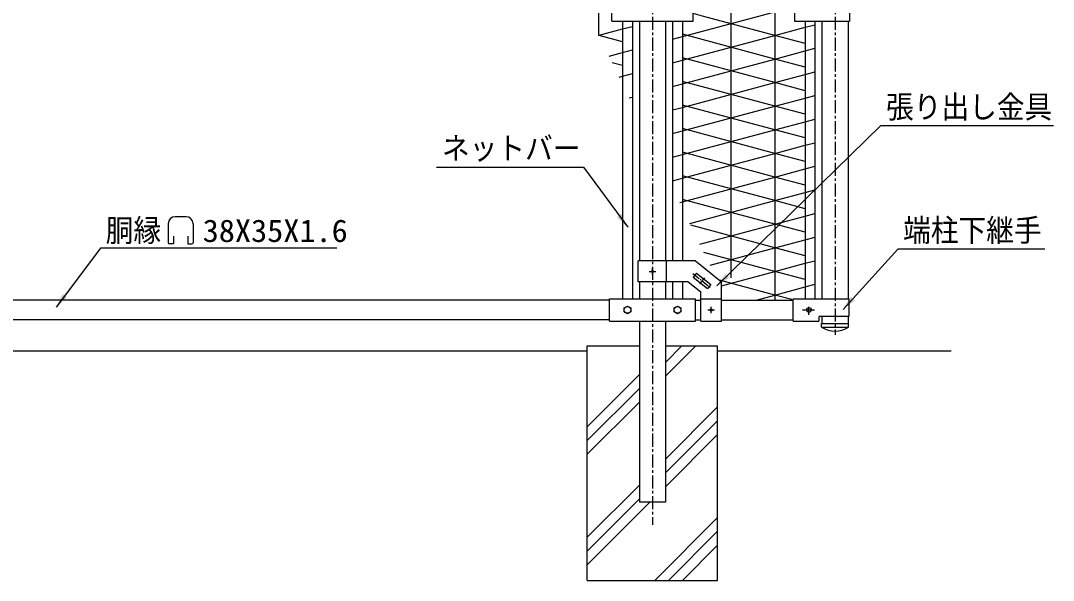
# Model space of a CAD drawing. Units: millimetres, scale not verified. Extents: x -5011 to 5012, y -3543 to 3544.
# Drawn here: x -823 to 1156, y -280 to 794 of the extents above; entities that cross this region are included whole.
import ezdxf
from ezdxf.enums import TextEntityAlignment as Align

# ---------------------------------------------------------------- set-up
doc = ezdxf.new("R2010")
doc.units = ezdxf.units.MM
doc.header["$LTSCALE"] = 20
doc.linetypes.add('USER1', pattern=[1.125, 0.75, -0.125, 0.125, -0.125])
doc.linetypes.add('USER2', pattern=[2, 1.25, -0.25, 0.25, -0.25])
for name, color, linetype, lineweight in [('0-0_5寸法', 1, 'Continuous', 25), ('0-3_8部品', 7, 'Continuous', 25), ('0-6_1部材', 7, 'Continuous', 25), ('0-7_中心線', 1, 'USER2', 25), ('0-8_4基礎', 7, 'Continuous', 25), ('0-C_AMI-HATCH', 2, 'Continuous', 25), ('0-D_2網', 2, 'Continuous', 25), ('0-E_HATCH', 4, 'Continuous', 25)]:
    doc.layers.add(name, color=color, linetype=linetype, lineweight=lineweight)
doc.styles.add('ＭＳ ゴシック', font='')
doc.styles.get('ＭＳ ゴシック').set_extended_font_data('MS Gothic')

msp = doc.modelspace()

# ---------------------------------------------------------------- linework, layer by layer
at = {"layer": '0-0_5寸法', "color": 3}
for p, q in [((-506.38, 417.62), (-527.08, 417.62)), ((-540.58, 404.12), (-540.58, 367.67)), ((-492.88, 404.12), (-492.88, 367.67)), ((-530.38, 380.27), (-530.38, 365.42)), ((-503.08, 380.27), (-503.08, 365.42)), ((-530.38, 365.42), (-538.33, 365.42)), ((-503.08, 365.42), (-495.13, 365.42))]:
    msp.add_line(p, q, dxfattribs=at)
at = {"layer": '0-0_5寸法'}
msp.add_line((675.43, 238.63), (698.2, 238.63), dxfattribs=at)
for points in [[(1156.38, 591.81), (824.74, 591.81), (511.53, 284.62)], [(-26.09, 512.52), (255.95, 512.52), (340.61, 397.23)], [(-217.16, 356.92), (-670.28, 356.92), (-755.59, 243.82)], [(1139.98, 355.2), (857.94, 355.2), (753.14, 239.79)]]:
    msp.add_lwpolyline(points, dxfattribs=at)
at = {"layer": '0-0_5寸法', "color": 3}
for centre, radius, start, end in [((-527.08, 404.12), 13.5, 90, 180), ((-506.38, 404.12), 13.5, 0, 90), ((-538.33, 367.67), 2.25, 180, 270), ((-495.13, 367.67), 2.25, 270, 0)]:
    msp.add_arc(centre, radius, start, end, dxfattribs=at)
at = {"layer": '0-0_5寸法'}
for points in [[(341.79, 395.62), (319.83, 416.72), (328.23, 422.88)], [(510.11, 283.22), (527.88, 307.95), (535.17, 300.51)], [(-756.79, 242.22), (-742.89, 269.31), (-734.57, 263.04)], [(751.79, 238.31), (768.1, 264.02), (775.82, 257.01)]]:
    msp.add_solid(points, dxfattribs=at)
at = {"layer": '0-3_8部品'}
for p, q in [((309.85, 792.63), (309.85, 812.63)), ((465.84, 792.63), (465.84, 812.63)), ((659.85, 812.63), (659.85, 792.63)), ((765.34, 812.63), (765.34, 792.63)), ((309.85, 792.63), (465.84, 792.63)), ((659.85, 792.63), (765.34, 792.63)), ((360.21, 292.63), (360.21, 332.63)), ((470.33, 332.63), (360.21, 332.63)), ((414.81, 292.63), (414.81, 332.63)), ((470.33, 332.63), (520.33, 292.63)), ((472.3, 309.47), (466.06, 301.66)), ((466.06, 301.66), (493.39, 279.8)), ((472.3, 309.47), (499.63, 287.6)), ((456.3, 292.63), (360.21, 292.63)), ((456.3, 292.63), (480.34, 273.4)), ((499.63, 287.6), (493.39, 279.8)), ((520.34, 217.13), (520.33, 292.63)), ((305.34, 260.13), (470.34, 260.13)), ((305.34, 217.13), (305.34, 260.13)), ((470.34, 217.13), (470.34, 260.13)), ((480.34, 217.13), (480.34, 273.4)), ((480.34, 260.13), (520.34, 260.13)), ((657.84, 259.88), (764.34, 259.88)), ((657.84, 217.38), (657.84, 259.88)), ((764.84, 226.38), (764.84, 259.88)), ((333.35, 242.38), (339.85, 246.14)), ((333.35, 234.88), (333.35, 242.38)), ((339.85, 246.14), (346.35, 242.38)), ((346.35, 242.38), (346.35, 234.88)), ((429.34, 234.88), (429.34, 242.38)), ((442.34, 242.38), (442.34, 234.88)), ((339.85, 231.13), (333.35, 234.88)), ((346.35, 234.88), (339.85, 231.13)), ((435.84, 231.13), (429.34, 234.88)), ((442.34, 234.88), (435.84, 231.13)), ((706.84, 224.38), (706.84, 217.38)), ((708.84, 226.38), (764.84, 226.38)), ((305.34, 217.13), (470.34, 217.13)), ((480.34, 217.13), (520.34, 217.13)), ((657.84, 217.38), (706.84, 217.38))]:
    msp.add_line(p, q, dxfattribs=at)
at = {"layer": '0-3_8部品', "color": 1, "linetype": 'USER2'}
for p, q in [((387.84, 306.4), (387.84, 318.71)), ((381.43, 312.63), (394.13, 312.63)), ((493.93, 238.63), (506.63, 238.63)), ((500.34, 232.4), (500.34, 244.71))]:
    msp.add_line(p, q, dxfattribs=at)
at = {"layer": '0-3_8部品', "color": 1, "linetype": 'USER1'}
for p, q in [((465.52, 308.49), (500.17, 280.77)), ((487.38, 300.3), (478.31, 288.96)), ((687.84, 229.56), (687.84, 247.13))]:
    msp.add_line(p, q, dxfattribs=at)
at = {"layer": '0-3_8部品'}
msp.add_lwpolyline([(429.34, 242.38), (435.84, 246.14), (442.34, 242.38)], dxfattribs=at)
for centre, radius in [((387.84, 312.56), 2), ((339.85, 238.63), 6.5), ((435.84, 238.63), 6.5), ((500.34, 238.56), 2), ((687.84, 238.63), 4.5)]:
    msp.add_circle(centre, radius, dxfattribs=at)
msp.add_arc((708.84, 224.38), 2, 90, 180, dxfattribs=at)
at = {"layer": '0-6_1部材'}
for p, q in [((330.35, 792.63), (330.36, 260.13)), ((349.35, 792.63), (349.35, 260.13)), ((362.85, 792.63), (362.84, 332.63)), ((412.85, 792.63), (412.84, 332.63)), ((426.34, 792.63), (426.34, 332.63)), ((445.34, 792.63), (445.34, 332.63)), ((680.35, 792.63), (680.35, 259.88)), ((699.35, 792.63), (699.35, 259.88)), ((712.85, 792.63), (712.84, 259.88)), ((762.85, 792.63), (762.84, 259.88)), ((362.84, 292.63), (362.84, 260.13)), ((412.84, 292.63), (412.84, 260.13)), ((426.34, 292.63), (426.34, 260.13)), ((445.34, 292.63), (445.34, 260.13)), ((305.34, 257.63), (-1529.66, 257.63)), ((470.34, 257.63), (480.34, 257.63)), ((520.34, 257.63), (657.84, 257.63)), ((305.34, 219.63), (-1529.66, 219.63)), ((470.34, 219.63), (480.34, 219.63)), ((520.34, 219.63), (657.84, 219.63)), ((712.84, 226.38), (712.84, 212.38)), ((762.84, 226.38), (762.84, 212.38)), ((362.84, 217.13), (362.84, -130.37)), ((412.84, 217.13), (412.84, -130.37)), ((711.84, 212.38), (763.84, 212.38)), ((711.84, 205.38), (711.84, 212.38)), ((711.84, 205.38), (763.84, 205.38)), ((763.84, 205.38), (763.84, 212.38)), ((412.84, -130.37), (362.84, -130.37))]:
    msp.add_line(p, q, dxfattribs=at)
msp.add_arc((737.84, 248.94), 50.73, 239.16865, 300.83135, dxfattribs=at)
at = {"layer": '0-7_中心線'}
for p, q in [((387.84, 2001.19), (387.84, -173.76)), ((737.84, 2001.19), (737.84, 190.88))]:
    msp.add_line(p, q, dxfattribs=at)
at = {"layer": '0-8_4基礎'}
for p, q in [((262.84, 159.63), (-1487.16, 159.63)), ((262.84, -280.37), (262.84, 169.63)), ((262.84, 169.63), (362.84, 169.63)), ((412.84, 169.63), (512.84, 169.63)), ((512.84, -280.37), (512.84, 169.63)), ((960.21, 159.63), (512.84, 159.63)), ((262.84, -280.37), (512.84, -280.37))]:
    msp.add_line(p, q, dxfattribs=at)
at = {"layer": '0-C_AMI-HATCH'}
for p, q in [((284.46, 1931.63), (284.46, 765.47)), ((538.01, 1931.63), (538.01, 300.16)), ((622.53, 1931.63), (622.53, 257.63))]:
    msp.add_line(p, q, dxfattribs=at)
at = {"layer": '0-D_2網'}
for p, q in [((330.35, 753.24), (285.66, 765.21)), ((330.35, 707.94), (310.77, 713.19)), ((622.53, 674.95), (445.34, 722.42)), ((680.35, 690.44), (699.35, 695.53)), ((622.53, 629.65), (445.34, 677.13)), ((445.34, 627.47), (622.53, 674.95)), ((622.53, 674.95), (680.35, 690.44)), ((680.35, 659.45), (622.53, 674.95)), ((343.46, 645.46), (349.35, 647.04)), ((622.53, 629.65), (680.35, 645.14)), ((680.35, 645.14), (699.35, 650.24)), ((426.34, 622.38), (445.34, 627.47)), ((622.53, 584.36), (445.34, 631.84)), ((445.34, 582.17), (622.53, 629.65)), ((680.35, 614.16), (622.53, 629.65)), ((622.53, 584.36), (680.35, 599.85)), ((680.35, 599.85), (699.35, 604.94)), ((426.34, 577.08), (445.34, 582.17)), ((622.53, 539.07), (445.34, 586.54)), ((445.34, 536.88), (622.53, 584.36)), ((680.35, 568.87), (622.53, 584.36)), ((622.53, 539.07), (680.35, 554.56)), ((680.35, 554.56), (699.35, 559.65)), ((426.34, 531.79), (445.34, 536.88)), ((622.53, 493.77), (445.34, 541.25)), ((445.34, 491.59), (622.53, 539.07)), ((680.35, 523.57), (622.53, 539.07)), ((622.53, 448.48), (445.34, 495.96)), ((426.34, 486.5), (445.34, 491.59)), ((680.35, 478.28), (622.53, 493.77)), ((622.53, 448.48), (680.35, 463.97)), ((680.35, 463.97), (699.35, 469.06)), ((622.53, 403.19), (445.34, 450.66)), ((459.6, 404.82), (622.53, 448.48)), ((680.35, 432.99), (622.53, 448.48)), ((622.53, 403.19), (680.35, 418.68)), ((680.35, 418.68), (699.35, 423.77)), ((622.53, 357.89), (461.42, 401.06)), ((478.96, 364.72), (622.53, 403.19)), ((680.35, 387.69), (622.53, 403.19)), ((680.35, 373.38), (699.35, 378.48)), ((498.32, 324.61), (622.53, 357.89)), ((622.53, 357.89), (680.35, 373.38)), ((680.35, 342.4), (622.53, 357.89)), ((622.53, 312.6), (486.53, 349.04)), ((680.35, 297.11), (622.53, 312.6))]:
    msp.add_line(p, q, dxfattribs=at)
for points in [[(426.34, 758.26), (445.34, 763.35), (591.95, 802.63), (622.53, 810.83), (680.35, 826.32), (699.35, 831.41)], [(680.35, 750.04), (622.53, 765.53), (484.08, 802.63), (465.84, 807.52)], [(285.38, 765.78), (330.35, 777.83), (349.35, 782.92)], [(426.34, 712.96), (445.34, 718.05), (622.53, 765.53), (680.35, 781.02), (699.35, 786.12)], [(680.35, 704.75), (622.53, 720.24), (445.34, 767.72)], [(304.74, 725.67), (330.35, 732.54), (349.35, 737.63)], [(426.34, 667.67), (445.34, 672.76), (622.53, 720.24), (680.35, 735.73), (699.35, 740.82)], [(324.1, 685.57), (330.35, 687.24), (349.35, 692.33)], [(440.25, 444.93), (445.34, 446.29), (622.53, 493.77), (680.35, 509.26), (699.35, 514.36)], [(520.33, 285.22), (622.53, 312.6), (680.35, 328.09), (699.35, 333.18)], [(655.34, 258.51), (622.53, 267.31), (516.46, 295.73)], [(586.42, 257.63), (622.53, 267.31), (680.35, 282.8), (699.35, 287.89)]]:
    msp.add_lwpolyline(points, dxfattribs=at)
at = {"layer": '0-E_HATCH'}
for p, q in [((412.84, 111.56), (470.92, 169.63)), ((412.84, 138.07), (444.4, 169.63)), ((262.84, 14.59), (362.84, 114.59)), ((262.84, -11.93), (362.84, 88.07)), ((262.84, -38.44), (362.84, 61.56)), ((412.84, -47.54), (512.84, 52.46)), ((412.84, -74.06), (512.84, 25.94)), ((412.84, -100.57), (512.84, -0.57)), ((262.84, -197.54), (362.84, -97.54)), ((262.84, -224.06), (362.84, -124.06)), ((262.84, -250.57), (383.05, -130.37)), ((392.15, -280.37), (512.84, -159.67)), ((418.67, -280.37), (512.84, -186.19)), ((445.18, -280.37), (512.84, -212.71))]:
    msp.add_line(p, q, dxfattribs=at)

# ---------------------------------------------------------------- texts
at = {"layer": '0-0_5寸法', "color": 3, "style": 'ＭＳ ゴシック'}
for s, width, p in [('張り出し金具', 0.9, (835.63, 593.75)), ('ネットバー', 0.9, (-15.71, 514.46)), ('胴縁', 0.9, (-660.37, 356.69)), ('端柱下継手', 0.9, (868.32, 357.15)), ('38X35X1.6', 1.05, (-474.38, 356.03))]:
    msp.add_text(s, height=43.26, dxfattribs=dict(at, width=width)).set_placement(p, align=Align.BOTTOM_LEFT)

doc.saveas('drawing.dxf')
